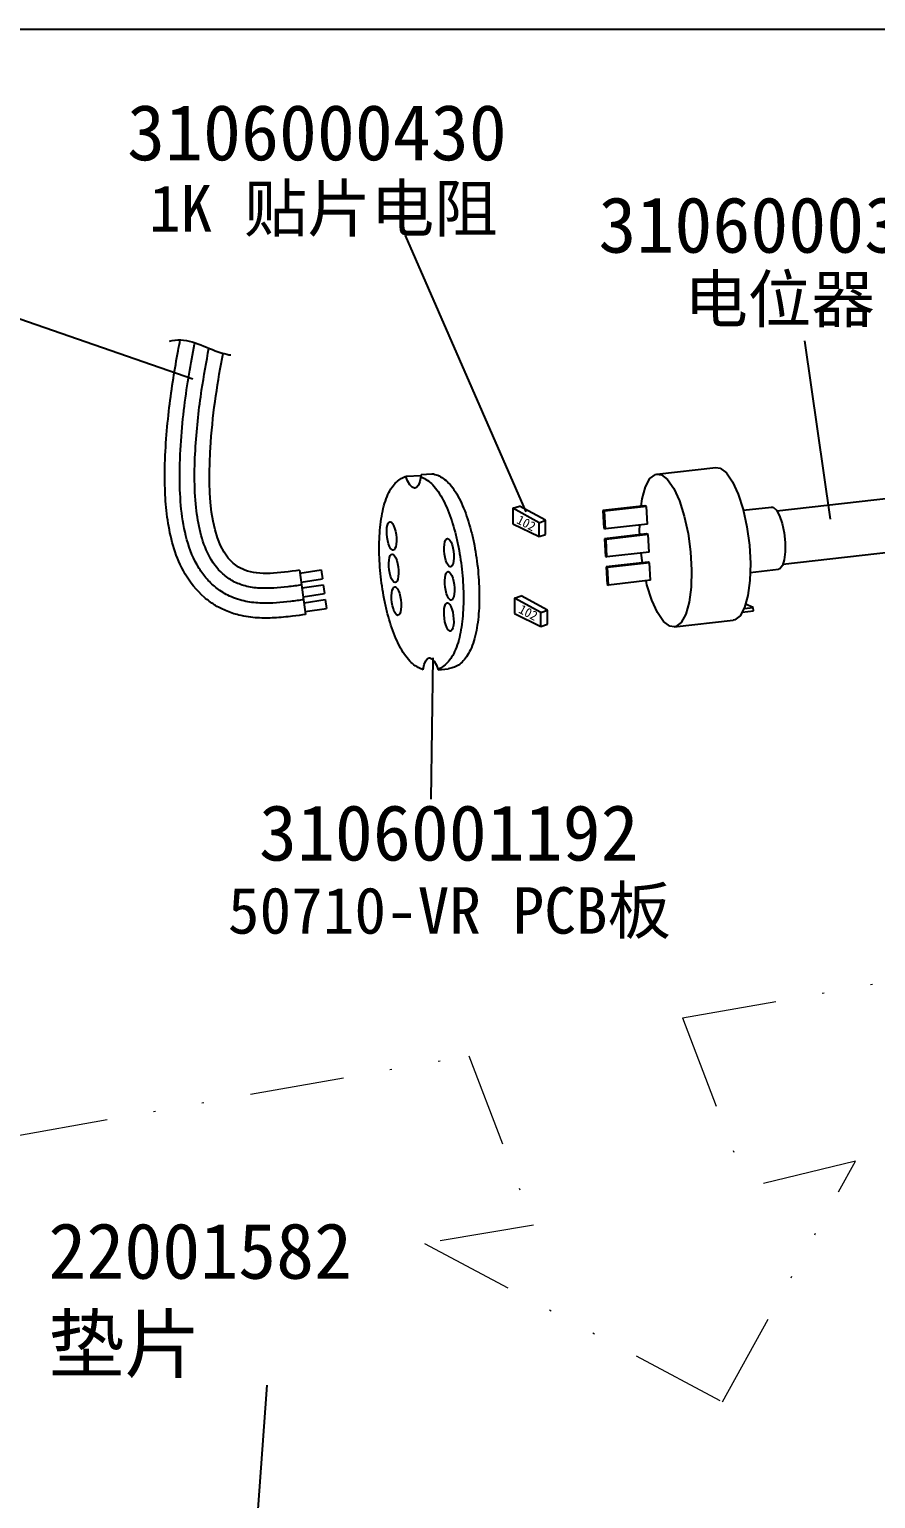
# Model space of a CAD drawing. Header units: millimetres. Extents: x 0 to 549, y 0 to 190.
# Drawn here: x 77 to 122.5, y 111 to 190 of the extents above; entities that cross this region are included whole.
import ezdxf

# ---------------------------------------------------------------- set-up
doc = ezdxf.new("R2010")
doc.units = ezdxf.units.MM
doc.linetypes.add('DIVIDE', pattern=[31.75, 12.7, -6.35, 0, -6.35, 0, -6.35])
doc.styles.get("Standard").update_dxf_attribs({"font": 'SimSun.ttf'})

msp = doc.modelspace()

# ---------------------------------------------------------------- linework, layer by layer
for p, q in [((270, 190), (0, 190)), ((103.754, 164.057), (97.269, 178.926)), ((85.821, 171.193), (75.66, 174.722)), ((120.114, 163.664), (118.733, 173.252)), ((97.297, 165.975), (98.095, 166.019)), ((98.099, 166.069), (98.685, 166.116)), ((103.033, 164.256), (103.383, 164.37)), ((104.793, 163.61), (103.383, 164.37)), ((103.033, 164.256), (103.033, 163.419)), ((104.439, 163.479), (103.033, 164.256)), ((104.439, 163.479), (104.793, 163.61)), ((104.793, 162.846), (104.793, 163.61)), ((103.033, 163.419), (104.439, 162.732)), ((104.439, 162.732), (104.439, 163.479)), ((104.439, 162.732), (104.793, 162.846)), ((91.567, 160.924), (91.676, 160.132)), ((91.589, 160.764), (92.73, 160.941)), ((91.655, 160.284), (92.796, 160.461)), ((92.73, 160.941), (92.804, 160.462)), ((91.676, 160.132), (91.785, 159.339)), ((91.698, 159.971), (92.839, 160.148)), ((91.764, 159.492), (92.905, 159.669)), ((92.839, 160.148), (92.913, 159.67)), ((91.785, 159.339), (91.893, 158.547)), ((91.807, 159.179), (92.948, 159.356)), ((91.873, 158.699), (93.014, 158.876)), ((92.948, 159.356), (93.022, 158.877)), ((103.127, 159.428), (103.478, 159.542)), ((103.127, 159.428), (103.127, 158.591)), ((104.533, 158.651), (103.127, 159.428)), ((104.887, 158.782), (103.478, 159.542)), ((104.533, 158.651), (104.887, 158.782)), ((104.887, 158.018), (104.887, 158.782)), ((103.127, 158.591), (104.533, 157.904)), ((104.533, 157.904), (104.533, 158.651)), ((104.533, 157.904), (104.887, 158.018)), ((98.632, 148.615), (98.755, 156.224)), ((99.023, 155.567), (99.561, 155.629)), ((89.014, 106.002), (89.818, 117.121))]:
    msp.add_line(p, q)
at = {"color": 7, "linetype": 'Continuous'}
for p, q in [((110.777, 166.088), (111.016, 166.05)), ((110.778, 166.088), (113.939, 166.447)), ((113.939, 166.447), (114.178, 166.409)), ((110.133, 164.386), (107.874, 164.13)), ((110.213, 164.353), (107.954, 164.096)), ((110.213, 164.353), (110.133, 164.386)), ((110.266, 163.408), (110.213, 164.353)), ((115.418, 164.151), (116.926, 164.322)), ((116.925, 164.322), (117.023, 164.307)), ((117.223, 164.115), (125.534, 165.058)), ((107.954, 164.096), (107.874, 164.13)), ((107.874, 164.13), (107.927, 163.184)), ((108.007, 163.151), (107.954, 164.096)), ((107.927, 163.184), (108.007, 163.151)), ((110.217, 162.874), (107.959, 162.617)), ((110.266, 163.408), (108.007, 163.151)), ((110.297, 162.841), (108.039, 162.584)), ((110.297, 162.841), (110.217, 162.874)), ((110.35, 161.895), (110.297, 162.841)), ((108.039, 162.584), (107.959, 162.617)), ((107.959, 162.617), (108.012, 161.672)), ((108.092, 161.639), (108.039, 162.584)), ((117.545, 161.253), (125.859, 162.197)), ((108.012, 161.672), (108.092, 161.639)), ((110.302, 161.362), (108.043, 161.105)), ((110.35, 161.895), (108.092, 161.639)), ((110.382, 161.328), (108.124, 161.072)), ((110.002, 161.327), (109.931, 161.848)), ((110.382, 161.328), (110.302, 161.362)), ((110.435, 160.383), (110.382, 161.328)), ((108.124, 161.072), (108.043, 161.105)), ((108.043, 161.105), (108.096, 160.16)), ((108.177, 160.127), (108.124, 161.072)), ((110.435, 160.383), (108.177, 160.127)), ((115.788, 160.811), (117.305, 160.984)), ((108.096, 160.16), (108.177, 160.127)), ((115.463, 158.875), (115.952, 158.93)), ((115.952, 158.93), (115.54, 159.102)), ((115.962, 158.741), (115.952, 158.93)), ((111.71, 157.885), (114.871, 158.244)), ((115.352, 158.672), (115.962, 158.741)), ((111.71, 157.885), (111.471, 157.922))]:
    msp.add_line(p, q, dxfattribs=at)
at = {"color": 2, "linetype": 'DIVIDE', "lineweight": 13, "ltscale": 0.4}
for p, q in [((112.159, 136.862), (162.859, 145.828)), ((112.159, 136.862), (115.632, 127.744)), ((0, 117.027), (100.664, 134.829)), ((100.664, 134.829), (104.138, 125.711)), ((114.303, 116.221), (121.445, 129.164)), ((121.445, 129.164), (115.632, 127.744)), ((104.138, 125.711), (98.274, 124.74)), ((98.274, 124.74), (114.303, 116.221))]:
    msp.add_line(p, q, dxfattribs=at)
at = {"color": 7, "linetype": 'Continuous'}
for points in [[(97.771, 165.334), (97.743, 165.333), (97.62, 165.384), (97.495, 165.521), (97.376, 165.736), (97.286, 165.972)], [(98.099, 166.069), (98.091, 165.968), (98.038, 165.698), (97.958, 165.494), (97.858, 165.37), (97.771, 165.334)], [(109.926, 164.363), (109.98, 164.766), (110.159, 165.408), (110.401, 165.851), (110.693, 166.069), (110.777, 166.088)], [(111.016, 166.05), (111.353, 165.795), (111.683, 165.319), (111.988, 164.649), (112.249, 163.824), (112.452, 162.892), (112.585, 161.908), (112.64, 160.928), (112.614, 160.01), (112.508, 159.206), (112.328, 158.564), (112.086, 158.121), (111.794, 157.903), (111.71, 157.885)], [(114.178, 166.409), (114.514, 166.154), (114.845, 165.678), (115.149, 165.008), (115.411, 164.183), (115.614, 163.251), (115.747, 162.267), (115.802, 161.287), (115.775, 160.369), (115.669, 159.565), (115.49, 158.924), (115.247, 158.481), (114.956, 158.262), (114.872, 158.244)], [(117.023, 164.307), (117.201, 164.154), (117.37, 163.854), (117.515, 163.437), (117.62, 162.943), (117.676, 162.42), (117.677, 161.92), (117.624, 161.492), (117.52, 161.178), (117.377, 161.008), (117.306, 160.984)], [(96.256, 162.878), (96.253, 163.055), (96.266, 163.217), (96.292, 163.352), (96.332, 163.454), (96.382, 163.516), (96.426, 163.534)], [(96.426, 163.534), (96.44, 163.535), (96.501, 163.509), (96.564, 163.44), (96.623, 163.333), (96.676, 163.193), (96.72, 163.028), (96.751, 162.849), (96.769, 162.665)], [(96.599, 162.008), (96.585, 162.008), (96.524, 162.033), (96.461, 162.102), (96.402, 162.209), (96.348, 162.349), (96.305, 162.514), (96.273, 162.693), (96.256, 162.878)], [(109.859, 162.833), (109.847, 163.044), (109.856, 163.361)], [(96.769, 162.665), (96.772, 162.487), (96.759, 162.325), (96.733, 162.19), (96.693, 162.088), (96.643, 162.026), (96.599, 162.008)], [(99.341, 161.972), (99.338, 162.15), (99.35, 162.312), (99.377, 162.447), (99.417, 162.549), (99.467, 162.611), (99.511, 162.629)], [(99.684, 161.103), (99.67, 161.103), (99.608, 161.128), (99.546, 161.197), (99.486, 161.304), (99.433, 161.444), (99.39, 161.609), (99.358, 161.788), (99.341, 161.972)], [(99.511, 162.629), (99.524, 162.629), (99.586, 162.604), (99.649, 162.535), (99.708, 162.428), (99.761, 162.288), (99.805, 162.123), (99.836, 161.944), (99.854, 161.759)], [(96.367, 161.135), (96.365, 161.313), (96.377, 161.474), (96.404, 161.61), (96.443, 161.711), (96.493, 161.773), (96.537, 161.792)], [(96.71, 160.266), (96.697, 160.265), (96.635, 160.291), (96.572, 160.359), (96.513, 160.467), (96.46, 160.607), (96.416, 160.771), (96.385, 160.951), (96.367, 161.135)], [(96.537, 161.792), (96.551, 161.792), (96.613, 161.766), (96.675, 161.698), (96.735, 161.59), (96.788, 161.45), (96.831, 161.286), (96.863, 161.106), (96.88, 160.922)], [(99.854, 161.759), (99.856, 161.582), (99.844, 161.42), (99.817, 161.285), (99.778, 161.183), (99.728, 161.121), (99.684, 161.103)], [(96.88, 160.922), (96.883, 160.744), (96.871, 160.583), (96.844, 160.447), (96.804, 160.346), (96.754, 160.284), (96.71, 160.266)], [(99.376, 160.192), (99.374, 160.37), (99.386, 160.531), (99.413, 160.667), (99.452, 160.768), (99.502, 160.83), (99.546, 160.849)], [(99.546, 160.849), (99.56, 160.849), (99.622, 160.823), (99.684, 160.755), (99.744, 160.647), (99.797, 160.507), (99.84, 160.343), (99.872, 160.163), (99.889, 159.979)], [(111.471, 157.922), (111.134, 158.177), (110.804, 158.653), (110.5, 159.324), (110.238, 160.148), (110.193, 160.356)], [(96.514, 159.371), (96.512, 159.549), (96.524, 159.71), (96.551, 159.846), (96.59, 159.947), (96.64, 160.009), (96.684, 160.028)], [(96.684, 160.028), (96.698, 160.028), (96.76, 160.002), (96.822, 159.934), (96.882, 159.826), (96.935, 159.686), (96.978, 159.522), (97.01, 159.342), (97.027, 159.158)], [(99.72, 159.323), (99.706, 159.322), (99.644, 159.348), (99.581, 159.416), (99.522, 159.524), (99.469, 159.664), (99.425, 159.829), (99.394, 160.008), (99.376, 160.192)], [(99.889, 159.979), (99.892, 159.801), (99.88, 159.64), (99.853, 159.505), (99.813, 159.403), (99.763, 159.341), (99.72, 159.323)], [(96.857, 158.502), (96.844, 158.501), (96.782, 158.527), (96.719, 158.595), (96.66, 158.703), (96.607, 158.843), (96.563, 159.008), (96.532, 159.187), (96.514, 159.371)], [(97.027, 159.158), (97.03, 158.98), (97.018, 158.819), (96.991, 158.684), (96.951, 158.582), (96.901, 158.52), (96.857, 158.502)], [(99.334, 158.523), (99.331, 158.701), (99.344, 158.862), (99.37, 158.997), (99.41, 159.099), (99.46, 159.161), (99.504, 159.179)], [(99.504, 159.179), (99.517, 159.18), (99.579, 159.154), (99.642, 159.086), (99.701, 158.978), (99.754, 158.838), (99.798, 158.673), (99.829, 158.494), (99.847, 158.31)], [(99.677, 157.653), (99.663, 157.653), (99.601, 157.679), (99.539, 157.747), (99.479, 157.855), (99.426, 157.995), (99.383, 158.159), (99.351, 158.339), (99.334, 158.523)], [(99.847, 158.31), (99.85, 158.132), (99.837, 157.971), (99.81, 157.835), (99.771, 157.734), (99.721, 157.672), (99.677, 157.653)], [(98.213, 155.58), (98.214, 155.582), (98.267, 155.853), (98.346, 156.056), (98.446, 156.18), (98.534, 156.216)], [(98.534, 156.216), (98.561, 156.217), (98.685, 156.166), (98.81, 156.029), (98.929, 155.814), (99.023, 155.567)]]:
    msp.add_lwpolyline(points, dxfattribs=at)
for points, knots in [([(91.893, 158.547), (91.671, 158.516), (91.437, 158.484), (90.878, 158.416), (90.547, 158.381), (89.91, 158.349), (89.615, 158.347), (88.988, 158.385), (88.655, 158.427), (88.065, 158.573), (87.823, 158.652), (87.375, 158.845), (87.172, 158.952), (86.795, 159.191), (86.618, 159.322), (86.016, 159.84), (85.677, 160.279), (85.156, 161.166), (84.967, 161.623), (84.68, 162.532), (84.579, 162.987), (84.431, 163.901), (84.385, 164.358), (84.329, 165.271), (84.32, 165.728), (84.329, 166.796), (84.358, 167.401), (84.442, 168.564), (84.498, 169.125), (84.693, 170.754), (84.861, 171.766), (85.075, 172.916), (85.112, 173.113), (85.15, 173.308)], [0, 0, 0, 0, 0.60511, 0.60511, 1.381652, 1.381652, 2.008117, 2.008117, 2.634582, 2.634582, 3.05635, 3.05635, 3.422138, 3.422138, 3.787927, 3.787927, 4.773958, 4.773958, 5.759989, 5.759989, 6.74602, 6.74602, 7.732051, 7.732051, 8.718082, 8.718082, 10.070182, 10.070182, 11.422282, 11.422282, 14.126482, 14.126482, 14.696874, 14.696874, 14.696874, 14.696874]), ([(84.572, 173.234), (84.772, 173.286), (85.788, 173.425), (86.895, 172.662), (87.8, 172.507), (87.869, 172.498)], [1.782419, 1.782419, 1.782419, 1.782419, 2.426198, 5.031365, 5.244856, 5.244856, 5.244856, 5.244856])]:
    msp.add_open_spline(points, degree=3, knots=knots)
at = {"color": 2}
for points, knots in [([(91.785, 159.339), (91.556, 159.308), (91.318, 159.275), (90.586, 159.187), (90.071, 159.138), (89.257, 159.165), (88.974, 159.191), (88.39, 159.307), (88.084, 159.402), (87.557, 159.649), (87.335, 159.787), (86.933, 160.096), (86.753, 160.268), (86.432, 160.633), (86.292, 160.826), (85.865, 161.514), (85.661, 162.034), (85.364, 163.099), (85.27, 163.648), (85.151, 164.761), (85.126, 165.327), (85.12, 166.566), (85.149, 167.237), (85.241, 168.523), (85.303, 169.142), (85.526, 170.934), (85.721, 172.041), (85.926, 173.106), (85.93, 173.131), (85.935, 173.156)], [0, 0, 0, 0, 0.623675, 0.623675, 1.871026, 1.871026, 2.501564, 2.501564, 3.132102, 3.132102, 3.649702, 3.649702, 4.167302, 4.167302, 4.684902, 4.684902, 5.958372, 5.958372, 7.231841, 7.231841, 8.505311, 8.505311, 10.034677, 10.034677, 11.564043, 11.564043, 14.622775, 14.622775, 14.696754, 14.696754, 14.696754, 14.696754]), ([(91.676, 160.132), (91.432, 160.098), (91.184, 160.064), (90.433, 159.975), (89.926, 159.933), (89.16, 159.977), (88.899, 160.011), (88.419, 160.137), (88.197, 160.222), (87.793, 160.442), (87.608, 160.575), (87.124, 161.013), (86.877, 161.361), (86.489, 162.117), (86.346, 162.525), (86.128, 163.385), (86.054, 163.835), (85.892, 165.363), (85.908, 166.495), (86.044, 168.642), (86.161, 169.649), (86.421, 171.389), (86.555, 172.14), (86.693, 172.862)], [0, 0, 0, 0, 0.663221, 0.663221, 1.989663, 1.989663, 2.675561, 2.675561, 3.265032, 3.265032, 3.854504, 3.854504, 4.982871, 4.982871, 6.111238, 6.111238, 7.239605, 7.239605, 9.829031, 9.829031, 12.418457, 12.418457, 14.555569, 14.555569, 14.555569, 14.555569])]:
    msp.add_open_spline(points, degree=3, knots=knots, dxfattribs=at)
at = {"color": 1}
msp.add_open_spline([(91.567, 160.924), (90.484, 160.776), (86.789, 160.268), (86.501, 166.989), (87.176, 171.117), (87.455, 172.585)], degree=3, knots=[0, 0, 0, 0, 2.948401, 10.062872, 14.429931, 14.429931, 14.429931, 14.429931], dxfattribs=at)
at = {"color": 7, "linetype": 'Continuous'}
for points, knots in [([(98.086, 155.621), (97.985, 155.673), (97.768, 155.782), (97.473, 156.051), (97.185, 156.414), (96.918, 156.871), (96.679, 157.398), (96.471, 157.973), (96.292, 158.586), (96.142, 159.23), (96.021, 159.897), (95.93, 160.577), (95.87, 161.259), (95.843, 161.933), (95.85, 162.59), (95.891, 163.222), (95.97, 163.821), (96.09, 164.379), (96.253, 164.875), (96.457, 165.286), (96.693, 165.602), (96.955, 165.825), (97.161, 165.933), (97.273, 165.968), (97.286, 165.972)], [0, 0, 0, 0, 0.170339, 0.362692, 0.592801, 0.863584, 1.154281, 1.45986, 1.779777, 2.111592, 2.451748, 2.795993, 3.139753, 3.478523, 3.808139, 4.125096, 4.427176, 4.713595, 4.980756, 5.208022, 5.399102, 5.567611, 5.721506, 5.742821, 5.742821, 5.742821, 5.742821]), ([(98.136, 165.931), (98.238, 165.879), (98.455, 165.771), (98.75, 165.501), (99.038, 165.138), (99.304, 164.681), (99.544, 164.154), (99.752, 163.579), (99.931, 162.966), (100.081, 162.322), (100.202, 161.655), (100.293, 160.976), (100.352, 160.293), (100.379, 159.619), (100.372, 158.962), (100.331, 158.33), (100.252, 157.731), (100.133, 157.173), (99.97, 156.677), (99.766, 156.266), (99.529, 155.951), (99.276, 155.734), (99.094, 155.636), (99.009, 155.604)], [0, 0, 0, 0, 0.170339, 0.362692, 0.592801, 0.863584, 1.154281, 1.45986, 1.779777, 2.111592, 2.451748, 2.795993, 3.139753, 3.478523, 3.808139, 4.125096, 4.427176, 4.713595, 4.980756, 5.208022, 5.399102, 5.567611, 5.704646, 5.704646, 5.704646, 5.704646])]:
    msp.add_open_spline(points, degree=3, knots=knots, dxfattribs=at)
for points in [[(98.087, 165.947), (98.103, 165.942), (98.12, 165.936), (98.136, 165.931)], [(98.685, 166.116), (98.789, 166.098), (98.89, 166.064), (98.99, 166.03)], [(98.213, 155.58), (98.171, 155.593), (98.129, 155.607), (98.086, 155.621)]]:
    msp.add_open_spline(points, degree=3, dxfattribs=at)
msp.add_spline([(98.99, 166.03), (99.288, 165.864), (99.578, 165.611), (99.866, 165.253), (100.144, 164.788), (100.387, 164.26), (100.596, 163.686), (100.777, 163.072), (100.928, 162.426), (101.05, 161.756), (101.141, 161.074), (101.201, 160.389), (101.228, 159.712), (101.22, 159.053), (101.177, 158.42), (101.097, 157.822), (100.974, 157.262), (100.803, 156.756), (100.596, 156.351), (100.363, 156.048), (100.106, 155.83), (99.831, 155.692), (99.561, 155.629)], degree=3, dxfattribs=at)

# ---------------------------------------------------------------- texts
for s, height, p in [('3106000430', 3, (82.295, 182.961)), ('1K 贴片电阻', 2.5, (83.471, 179.128)), ('3106000332', 3, (107.632, 177.996)), ('电位器', 2.5, (112.257, 174.254)), ('3106001192', 3, (89.384, 145.318)), ('50710-VR PCB板', 2.5, (87.712, 141.388))]:
    msp.add_text(s, height=height).set_placement(p)
at = {"char_height": 0.5, "width": 0.76418, "attachment_point": 1, "rotation": 332.52178}
for insert in [(103.419, 163.917), (103.526, 159.109)]:
    msp.add_mtext('102', dxfattribs=dict(at, insert=insert))
at = {"color": 1, "insert": (78.061, 125.838), "char_height": 3, "width": 25.13295, "attachment_point": 1}
msp.add_mtext('22001582\\P垫片', dxfattribs=at)

doc.saveas('drawing.dxf')
